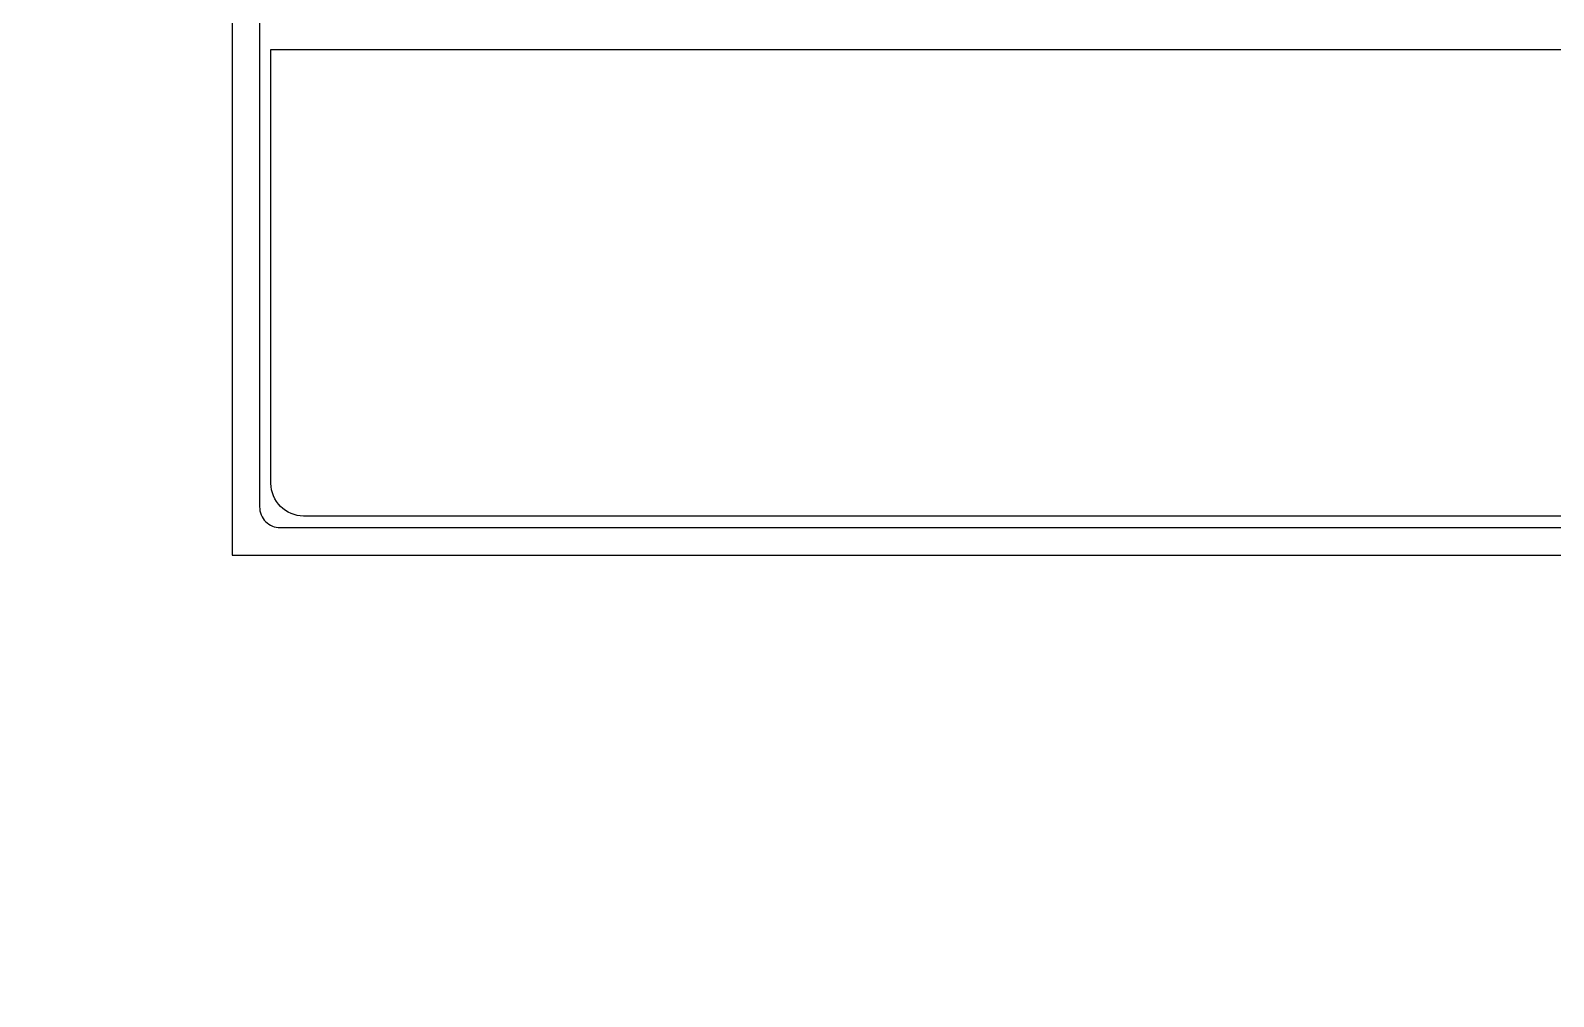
# Model space of a CAD drawing. Header units: inches. Extents: x -605 to 2991212, y -2872845 to 0.
# Drawn here: x 2254649 to 2326330, y -2521806 to -2476344 of the extents above; entities that cross this region are included whole.
import ezdxf
from ezdxf import colors
from ezdxf.entities.mleader import LeaderData, LeaderLine
from ezdxf.math import Vec2, Vec3

# ---------------------------------------------------------------- set-up
doc = ezdxf.new("R2010")
doc.units = ezdxf.units.IN
doc.header["$LTSCALE"] = 600
doc.header["$MEASUREMENT"] = 0
doc.layers.add('rRCC 2', color=40, linetype='Continuous', lineweight=15)
doc.layers.add('rSHEET', color=2, linetype='Continuous', lineweight=30)
doc.styles.add('TEXT3', font='geniso.shx')

# ---------------------------------------------------------------- blocks, each defined once
blk = doc.blocks.new('_DotBlank')
at = {"color": 0, "linetype": 'ByBlock', "lineweight": -2}
blk.add_line((-0.5, 0), (-1, 0), dxfattribs=at)
blk.add_circle((0, 0), 0.5, dxfattribs=at)

msp = doc.modelspace()

# ---------------------------------------------------------------- linework, layer by layer
at = {"layer": 'rSHEET'}
msp.add_lwpolyline([(2360713.4, -2501041.5), (2360713.4, -2364451.2), (2264134.3, -2364451.2), (2264134.3, -2501041.5)], close=True, dxfattribs=at)
for points in [[(2359415, -2498765), (2359415, -2366727.7, 0.4142136), (2358439.3, -2365752.1), (2266408.3, -2365752.1, 0.4142136), (2265432.7, -2366727.7), (2265432.7, -2498765, 0.4142136), (2266408.3, -2499740.7), (2358439.3, -2499740.7, 0.4142136)], [(2265968.3, -2477242.5), (2340601.8, -2477242.5), (2340601.8, -2497660.7, -0.4142136), (2339068.9, -2499193.6), (2267501.3, -2499193.6, -0.4142136), (2265968.3, -2497660.7)]]:
    msp.add_lwpolyline(points, format="xyb", close=True, dxfattribs=at)

# ---------------------------------------------------------------- leaders
at = {"layer": 'rRCC 2', "color": 7}
ml = msp.add_multileader_mtext('Standard', dxfattribs=at)
ml.set_content('\\A1;\\W0.85;(a)4-12# ', color=7, style='TEXT3')
ml.set_leader_properties(color=256, linetype='ByLayer', lineweight=-1)
ml.set_arrow_properties(name='DOTBLANK')
ml.build(insert=Vec2(0, 0))
ml.multileader.update_dxf_attribs({"text_top_attachment_type": 0, "text_bottom_attachment_type": 0, "dogleg_length": 7.47, "arrow_head_size": 187.5, "scale": 75})
ctx = ml.context
ctx.base_point, ctx.scale, ctx.char_height, ctx.arrow_head_size, ctx.landing_gap_size, ctx.plane_origin = Vec3(2474235.5, -2625457.1), 75, 250, 187.5, 6.75, Vec3(2469885.5, -2625505)
ctx.text_align_type = 2
notes = []
notes.append((ctx, [(0, (0, 0, 0), (0, 0), (1, 0), 1, [])]))
ctx.mtext.insert, ctx.mtext.alignment, ctx.mtext.flow_direction = Vec3(2475262.2, -2625325.8), 3, 5
for ctx, leaders in notes:
    for number, flags, end, landing, length, lines in leaders:
        leader = LeaderData()
        leader.index, (leader.has_last_leader_line, leader.has_dogleg_vector, leader.attachment_direction) = number, flags
        leader.last_leader_point, leader.dogleg_vector, leader.dogleg_length = Vec3(end), Vec3(landing), length
        for number, points, colour, breaks in lines:
            line = LeaderLine()
            line.index, line.vertices, line.color, line.breaks = number, Vec3.list(points), colors.encode_raw_color(colour), breaks
            leader.lines.append(line)
        ctx.leaders.append(leader)

doc.saveas('drawing.dxf')
